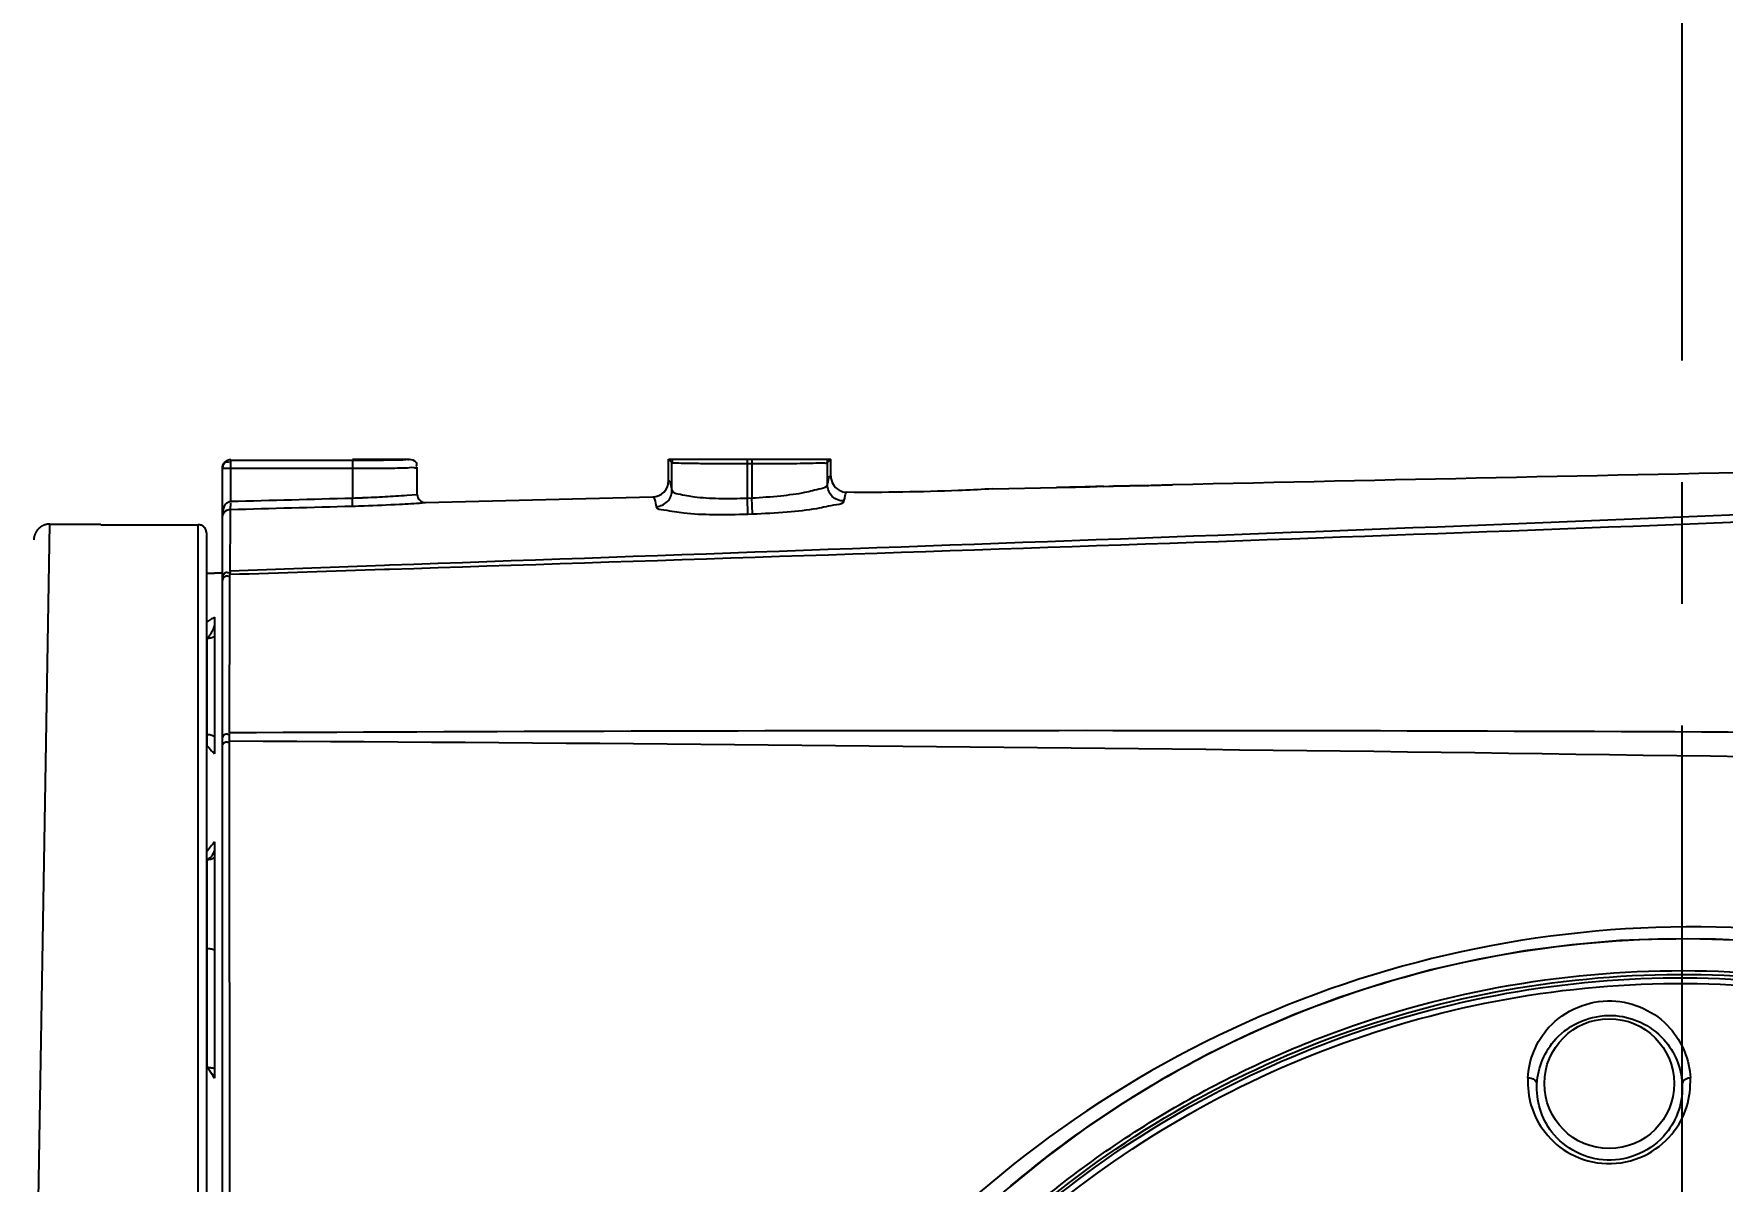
# Model space of a CAD drawing. Header units: millimetres. Extents: x 5828 to 6704, y 123 to 421.
# Drawn here: x 6552.71 to 6557.92, y 367.33 to 370.87 of the extents above; entities that cross this region are included whole.
import ezdxf

# ---------------------------------------------------------------- set-up
doc = ezdxf.new("R2010")
doc.units = ezdxf.units.MM
doc.linetypes.add('CENTER', pattern=[0.6, 0.375, -0.075, 0.075, -0.075])
for name, color, linetype in [('中心线', 7, 'Continuous'), ('外形图', 7, 'Continuous'), ('尺寸标注', 7, 'Continuous'), ('运动范围', 7, 'Continuous')]:
    doc.layers.add(name, color=color, linetype=linetype)
doc.styles.add('微软雅黑', font='msyh.ttc', dxfattribs={"height": 1.5})
doc.dimstyles.new('尺寸标注_1_20比例', dxfattribs={"dimtxt": 1.5, "dimasz": 1.25, "dimexe": 0.5, "dimexo": 0.4, "dimgap": 0.5, "dimtad": 1, "dimdec": 1, "dimlfac": 20, "dimdsep": 46, "dimtxsty": '微软雅黑', "dimcen": 0.09, "dimadec": 0, "dimazin": 0, "dimtp": 0.01, "dimtm": 0.01, "dimtfac": 1, "dimtdec": 1, "dimtofl": 0, "dimtmove": 0, "dimatfit": 3, "dimfxl": 1, "dimtolj": 1, "dimarcsym": 0})

# ---------------------------------------------------------------- blocks, each defined once
blk = doc.blocks.new('*D1144')
at = {"layer": 'Defpoints', "color": 0}
for p in [(6557.7962, 395.6702), (6487.6476, 286.2413), (6537.9972, 286.2413)]:
    blk.add_point(p, dxfattribs=at)
at = {"layer": '尺寸标注', "color": 0, "lineweight": -2}
for p, q in [((6557.3962, 395.6702), (6487.1476, 395.6702)), ((6487.6476, 394.4202), (6487.6476, 287.4913)), ((6537.5972, 286.2413), (6487.1476, 286.2413))]:
    blk.add_line(p, q, dxfattribs=at)
at = {"layer": '尺寸标注', "color": 0}
for points in [[(6487.856, 394.4202), (6487.4393, 394.4202), (6487.6476, 395.6702)], [(6487.4393, 287.4913), (6487.856, 287.4913), (6487.6476, 286.2413)]]:
    blk.add_solid(points, dxfattribs=at)
at = {"layer": '尺寸标注', "color": 0, "insert": (6486.376, 340.9558), "char_height": 1.5, "attachment_point": 5, "rotation": 90, "style": '微软雅黑'}
blk.add_mtext('\\A1;\\A1;{\\fAlibaba PuHuiTi 3.0 55 Regular|b0|i0|c134|p18;2188.6}', dxfattribs=at)

msp = doc.modelspace()

# ---------------------------------------------------------------- linework, layer by layer
at = {"layer": '中心线', "linetype": 'CENTER', "ltscale": 5}
msp.add_line((6557.7962, 330.8596), (6557.7962, 371.8928), dxfattribs=at)
at = {"layer": '外形图', "linetype": 'ByBlock'}
for p, q in [((6553.3212, 369.4253), (6553.3212, 369.5522)), ((6553.3212, 369.5522), (6553.6962, 369.5522)), ((6553.6962, 369.5553), (6553.8712, 369.5553)), ((6553.6962, 369.5522), (6553.6962, 369.4355)), ((6554.6712, 369.4888), (6554.6712, 369.5553)), ((6554.6712, 369.5553), (6555.1712, 369.5553)), ((6554.6712, 369.5553), (6554.6816, 369.5449)), ((6554.9141, 369.4355), (6554.9141, 369.5553)), ((6554.9283, 369.5553), (6554.9283, 369.436)), ((6555.1608, 369.5449), (6555.1712, 369.5553)), ((6555.1712, 369.5032), (6555.1712, 369.5553)), ((6553.2962, 364.3177), (6553.2962, 369.5272)), ((6553.2962, 369.5272), (6553.6962, 369.5272)), ((6553.8962, 369.4464), (6553.8962, 369.5303)), ((6554.6816, 369.4592), (6554.6816, 369.5449)), ((6554.9141, 369.5417), (6554.9283, 369.5417)), ((6555.1608, 369.4763), (6555.1608, 369.5449)), ((6553.8638, 369.444), (6553.8962, 369.4464)), ((6555.222, 369.4531), (6555.2212, 369.4532)), ((6555.6712, 369.4636), (6555.6584, 369.4629)), ((6555.6712, 369.4636), (6555.8676, 369.4681)), ((6555.8676, 369.4681), (6555.8676, 369.4681)), ((6555.8694, 369.4681), (6555.8676, 369.4681)), ((6555.8712, 369.4681), (6555.8694, 369.4681)), ((6555.8785, 369.4681), (6555.8712, 369.4681)), ((6555.8858, 369.4682), (6555.8785, 369.4681)), ((6555.8894, 369.4683), (6555.8858, 369.4682)), ((6555.8894, 369.4686), (6555.8931, 369.4686)), ((6555.8931, 369.4683), (6555.8894, 369.4683)), ((6555.8931, 369.4686), (6555.9004, 369.4687)), ((6555.9077, 369.4686), (6555.8931, 369.4683)), ((6555.9004, 369.4687), (6555.9259, 369.4692)), ((6555.9168, 369.4688), (6555.9077, 369.4686)), ((6555.9259, 369.4689), (6555.9168, 369.4688)), ((6555.9259, 369.4692), (6555.9405, 369.4695)), ((6555.9405, 369.4693), (6555.9259, 369.4689)), ((6555.9405, 369.4695), (6555.9551, 369.4698)), ((6555.9551, 369.4696), (6555.9405, 369.4693)), ((6555.9551, 369.4698), (6555.9696, 369.4702)), ((6555.9642, 369.4698), (6555.9551, 369.4696)), ((6555.9733, 369.4701), (6555.9642, 369.4698)), ((6555.9696, 369.4702), (6555.9806, 369.4705)), ((6555.9879, 369.4705), (6555.9733, 369.4701)), ((6555.9806, 369.4705), (6555.9879, 369.4707)), ((6555.9879, 369.4707), (6555.9915, 369.4709)), ((6555.9915, 369.4706), (6555.9879, 369.4705)), ((6555.9915, 369.4709), (6555.9915, 369.4709)), ((6555.9952, 369.4707), (6555.9915, 369.4706)), ((6556.0025, 369.4709), (6555.9952, 369.4707)), ((6556.0097, 369.4712), (6556.0025, 369.4709)), ((6556.0116, 369.4713), (6556.0097, 369.4712)), ((6556.0134, 369.4714), (6556.0116, 369.4713)), ((6556.0134, 369.4714), (6556.028, 369.4717)), ((6556.0134, 369.4714), (6556.0134, 369.4714)), ((6556.028, 369.4717), (6556.0426, 369.4721)), ((6556.0426, 369.4716), (6556.0426, 369.4721)), ((6556.0535, 369.4718), (6556.0426, 369.4716)), ((6556.0644, 369.4721), (6556.0535, 369.4718)), ((6556.0644, 369.4726), (6556.079, 369.4729)), ((6556.0644, 369.4726), (6556.0644, 369.4721)), ((6556.079, 369.4729), (6556.0936, 369.4732)), ((6556.0936, 369.4727), (6556.0936, 369.4732)), ((6556.1155, 369.4732), (6556.0936, 369.4727)), ((6556.1155, 369.4734), (6556.2248, 369.4759)), ((6556.1592, 369.4742), (6556.1155, 369.4732)), ((6556.2248, 369.4757), (6556.1592, 369.4742)), ((6556.2248, 369.4759), (6556.2248, 369.4757)), ((6553.3202, 369.3495), (6553.3205, 369.3956)), ((6553.3205, 369.3956), (6553.3205, 369.4003)), ((6553.6969, 369.4105), (6553.6962, 369.4355)), ((6553.9116, 369.4207), (6553.9218, 369.4214)), ((6553.9218, 369.4214), (6554.6224, 369.4388)), ((6554.9141, 369.4355), (6554.9283, 369.436)), ((6554.9159, 369.386), (6554.9141, 369.4355)), ((6554.9301, 369.3865), (6554.9283, 369.436)), ((6552.7212, 366.8553), (6552.764, 369.3552)), ((6552.7637, 369.3552), (6552.9212, 369.3552)), ((6552.9212, 369.3552), (6552.9212, 369.3532)), ((6552.9212, 369.3532), (6553.2212, 369.3532)), ((6553.2212, 364.3553), (6553.2212, 369.3532)), ((6553.3201, 369.3271), (6553.3202, 369.3495)), ((6554.9159, 369.386), (6554.9301, 369.3865)), ((6553.2462, 369.3282), (6553.2462, 364.3803)), ((6553.3196, 369.2595), (6553.3201, 369.3271)), ((6553.3193, 369.2104), (6553.3196, 369.2595)), ((6553.2462, 369.2037), (6553.2712, 369.2037)), ((6553.2712, 369.2053), (6553.2712, 369.2037)), ((6553.2712, 369.2053), (6553.2962, 369.2053)), ((6553.3186, 369.1323), (6553.3187, 369.1871)), ((6553.3187, 369.1871), (6553.3187, 369.1993)), ((6553.7951, 369.2275), (6553.3193, 369.2104)), ((6553.8104, 369.228), (6553.7951, 369.2275)), ((6553.8103, 369.2152), (6553.7957, 369.2148)), ((6553.3178, 368.7116), (6553.3186, 369.1323)), ((6553.2712, 369.068), (6553.2712, 368.647)), ((6553.2471, 369.0021), (6553.2471, 368.673)), ((6553.2471, 368.706), (6553.2462, 368.706)), ((6553.3172, 368.6859), (6553.3176, 368.7035)), ((6553.3175, 368.6731), (6553.3175, 368.6859)), ((6553.3184, 366.8553), (6553.3175, 368.6731)), ((6553.3176, 368.7035), (6553.3178, 368.7101)), ((6553.2677, 368.6507), (6553.2712, 368.647)), ((6553.2712, 368.3758), (6553.2712, 367.6467)), ((6553.2462, 368.3209), (6553.2471, 368.3208)), ((6553.2471, 368.3208), (6553.2471, 367.6848)), ((6553.2471, 368.046), (6553.2462, 368.0461)), ((6553.2712, 367.6551), (6553.2706, 367.6554))]:
    msp.add_line(p, q, dxfattribs=at)
for points in [[(6554.6827, 369.5553), (6554.6819, 369.5501), (6554.6816, 369.5449)], [(6555.1597, 369.5553), (6555.1605, 369.5501), (6555.1608, 369.5449)], [(6552.7637, 369.3552), (6552.7626, 369.3552), (6552.7614, 369.3552), (6552.7602, 369.3551), (6552.7591, 369.355), (6552.7579, 369.3549), (6552.7567, 369.3547), (6552.7556, 369.3545), (6552.7544, 369.3543), (6552.7533, 369.3541), (6552.7521, 369.3538), (6552.751, 369.3535), (6552.7499, 369.3532), (6552.7487, 369.3529), (6552.7476, 369.3525), (6552.7465, 369.3521), (6552.7454, 369.3517), (6552.7443, 369.3512), (6552.7433, 369.3507), (6552.7422, 369.3502), (6552.7412, 369.3497), (6552.7401, 369.3492), (6552.7391, 369.3486), (6552.7381, 369.348), (6552.7371, 369.3474), (6552.7361, 369.3467), (6552.7351, 369.3461), (6552.7342, 369.3454), (6552.7333, 369.3447), (6552.7323, 369.344), (6552.7314, 369.3432), (6552.7306, 369.3424), (6552.7297, 369.3416), (6552.7288, 369.3408), (6552.728, 369.34), (6552.7272, 369.3391), (6552.7264, 369.3383), (6552.7257, 369.3374), (6552.7249, 369.3365), (6552.7242, 369.3355), (6552.7235, 369.3346), (6552.7228, 369.3336), (6552.7222, 369.3327), (6552.7215, 369.3317), (6552.7209, 369.3307), (6552.7203, 369.3297), (6552.7198, 369.3286), (6552.7192, 369.3276), (6552.7187, 369.3265), (6552.7182, 369.3255), (6552.7178, 369.3244), (6552.7173, 369.3233), (6552.7169, 369.3222), (6552.7166, 369.3211), (6552.7162, 369.32), (6552.7159, 369.3188), (6552.7156, 369.3177), (6552.7153, 369.3166), (6552.715, 369.3154), (6552.7148, 369.3143), (6552.7146, 369.3131), (6552.7144, 369.312), (6552.7143, 369.3108), (6552.7142, 369.3096), (6552.7141, 369.3085), (6552.714, 369.3073), (6552.714, 369.3061)], [(6553.2712, 368.6474), (6553.2707, 368.6478), (6553.2699, 368.6486), (6553.2691, 368.6493), (6553.2683, 368.6501), (6553.2677, 368.6507)], [(6558.0469, 368.068), (6557.8991, 368.0758), (6557.7513, 368.0769), (6557.6037, 368.0711), (6557.4566, 368.0586), (6557.3103, 368.0393), (6557.165, 368.0132), (6557.021, 367.9806), (6556.8787, 367.9413), (6556.7384, 367.8955), (6556.6003, 367.8432), (6556.4648, 367.7847), (6556.332, 367.72), (6556.2022, 367.6492), (6556.0755, 367.5723), (6555.9522, 367.4895), (6555.8326, 367.4009), (6555.717, 367.3068)], [(6553.2712, 367.6551), (6553.27, 367.6558), (6553.2694, 367.6562), (6553.2687, 367.6566), (6553.2681, 367.657), (6553.2674, 367.6575), (6553.2668, 367.6579), (6553.2661, 367.6584), (6553.2654, 367.659), (6553.2647, 367.6596), (6553.264, 367.6602), (6553.2633, 367.6609), (6553.2626, 367.6616), (6553.2619, 367.6624), (6553.2612, 367.6631), (6553.2605, 367.6639), (6553.2599, 367.6647), (6553.2593, 367.6655), (6553.2588, 367.6664), (6553.2582, 367.6672), (6553.2579, 367.6676)]]:
    msp.add_lwpolyline(points, dxfattribs=at)
msp.add_circle((6557.5712, 367.6303), 0.2, dxfattribs=at)
for centre, radius, start, end in [((6574.6757, -460.983), 830.6641, 90.9972779, 91.2727692), ((6553.6965, 382.3099), 12.7827, 269.99885, 270.19691), ((6553.7176, 378.0895), 8.5623, 270.15222, 270.72977), ((6553.7781, 373.3946), 3.8669, 270.7199, 271.2099), ((6554.8388, 375.927), 6.385, 269.03849, 269.48669), ((6554.8929, 381.472), 11.9302, 269.46559, 269.75038), ((6554.9132, 385.6815), 16.1398, 269.74334, 270.00311), ((6554.9293, 385.6388), 16.0971, 269.99662, 270.263), ((6553.5599, 373.741), 4.3077, 273.1605, 274.0447), ((6553.9212, 369.4464), 0.025, 180, 271.451), ((6554.6212, 369.4887), 0.05, 271.3609, 0.0446), ((6552.8904, 369.4148), 0.4307, 359.7749, 0.7471), ((6553.5774, 373.3795), 3.9458, 271.726, 272.1844), ((6553.5626, 374.4268), 5.0181, 271.5337, 271.9391), ((6553.5711, 373.5357), 4.1021, 272.1879, 273.1624), ((6553.5549, 374.6451), 5.2365, 271.9425, 273.1396), ((6553.5378, 374.9726), 5.5645, 273.1306, 273.8516), ((6553.3173, 369.3774), 0.0211, 158.4072, 163.5326), ((6553.7864, 369.1815), 0.468, 176.8422, 177.8189), ((6553.5546, 369.1941), 0.2359, 176.03, 176.8016), ((6553.2904, 369.1371), 0.1417, 251.8237, 252.2032), ((6550.6224, -117.7911), 486.4845, 88.90028, 89.682617), ((6553.2462, 368.3712), 0.0504, 270.9759, 299.7299)]:
    msp.add_arc(centre, radius, start, end, dxfattribs=at)
msp.add_ellipse((6553.3212, 369.5285), major_axis=(0, -0.025), ratio=0.999848, start_param=9.424778, end_param=10.995574, dxfattribs=at)
for points, knots in [([(6553.2962, 369.5272), (6553.2962, 369.5332), (6553.2967, 369.5464), (6553.3122, 369.5489), (6553.3161, 369.5458)], [0, 0, 0, 0, 0.543022, 1, 1, 1, 1]), ([(6553.6962, 369.5522), (6553.7186, 369.5522), (6553.7597, 369.5525), (6553.8088, 369.5526), (6553.8396, 369.5538), (6553.857, 369.5534), (6553.8641, 369.5555), (6553.8713, 369.5542), (6553.8712, 369.5553)], [0, 0, 0, 0, 0.383101, 0.707811, 0.832124, 0.924332, 0.98095, 1, 1, 1, 1]), ([(6553.8919, 369.5462), (6553.8927, 369.5453), (6553.8939, 369.5433), (6553.8943, 369.541), (6553.8943, 369.5398)], [0, 0, 0, 0, 0.50502, 1, 1, 1, 1]), ([(6555.117, 369.5431), (6555.1277, 369.5433), (6555.1412, 369.546), (6555.1577, 369.5424), (6555.1608, 369.5449)], [0, 0, 0, 0, 0.729204, 1, 1, 1, 1]), ([(6553.8598, 369.5285), (6553.8688, 369.5287), (6553.8765, 369.5326), (6553.8962, 369.5271), (6553.8962, 369.5303)], [0, 0, 0, 0, 0.743315, 1, 1, 1, 1]), ([(6553.8943, 369.5398), (6553.8943, 369.5387), (6553.8939, 369.5363), (6553.8927, 369.5342), (6553.892, 369.5331)], [0, 0, 0, 0, 0.459298, 1, 1, 1, 1]), ([(6554.6816, 369.5449), (6554.6826, 369.5441), (6554.6877, 369.5448), (6554.692, 369.544), (6554.6953, 369.5438)], [0, 0, 0, 0, 0.278154, 1, 1, 1, 1]), ([(6554.6953, 369.5438), (6554.6977, 369.5438), (6554.7098, 369.5434), (6554.7219, 369.5431), (6554.7317, 369.5429)], [0, 0, 0, 0, 0.194647, 1, 1, 1, 1]), ([(6555.0032, 369.5419), (6555.0142, 369.542), (6555.0522, 369.5422), (6555.0901, 369.5426), (6555.117, 369.5431)], [0, 0, 0, 0, 0.290443, 1, 1, 1, 1]), ([(6555.1608, 369.4763), (6555.1616, 369.4802), (6555.164, 369.4882), (6555.1655, 369.503), (6555.1712, 369.5032)], [0, 0, 0, 0, 0.410936, 1, 1, 1, 1]), ([(6560.2312, 369.461), (6559.6947, 369.4347), (6557.5551, 369.3373), (6555.4143, 369.2676), (6553.8103, 369.2152)], [0, 0, 0, 0, 0.250746, 1, 1, 1, 1]), ([(6560.2261, 369.4883), (6559.6902, 369.4607), (6557.5523, 369.3589), (6555.4131, 369.2855), (6553.8104, 369.228)], [0, 0, 0, 0, 0.250682, 1, 1, 1, 1]), ([(6554.6331, 369.4094), (6554.6456, 369.4098), (6554.6713, 369.4208), (6554.6816, 369.4467), (6554.6816, 369.4592)], [0, 0, 0, 0, 0.500835, 1, 1, 1, 1]), ([(6554.6712, 369.4888), (6554.6742, 369.4889), (6554.6784, 369.4749), (6554.6803, 369.4666), (6554.6816, 369.4592)], [0, 0, 0, 0, 0.284274, 1, 1, 1, 1]), ([(6554.6816, 369.4592), (6554.6827, 369.452), (6554.7141, 369.4455), (6554.7563, 369.4371), (6554.8311, 369.4336), (6554.8847, 369.4342), (6554.9141, 369.4355)], [0, 0, 0, 0, 0.091548, 0.308576, 0.626398, 1, 1, 1, 1]), ([(6554.9283, 369.436), (6554.9578, 369.4373), (6555.0116, 369.4416), (6555.0862, 369.4505), (6555.1282, 369.4626), (6555.1596, 369.4691), (6555.1608, 369.4763)], [0, 0, 0, 0, 0.372747, 0.690479, 0.908467, 1, 1, 1, 1]), ([(6555.2122, 369.4265), (6555.1993, 369.4261), (6555.1719, 369.4364), (6555.1608, 369.4633), (6555.1608, 369.4763)], [0, 0, 0, 0, 0.500675, 1, 1, 1, 1]), ([(6555.2122, 369.4265), (6555.2129, 369.4303), (6555.2153, 369.4385), (6555.2164, 369.4521), (6555.222, 369.4531)], [0, 0, 0, 0, 0.402348, 1, 1, 1, 1]), ([(6555.6584, 369.4629), (6555.627, 369.4613), (6555.4817, 369.4545), (6555.3362, 369.452), (6555.222, 369.4531)], [0, 0, 0, 0, 0.21569, 1, 1, 1, 1]), ([(6553.3149, 369.424), (6553.3159, 369.4245), (6553.3179, 369.4251), (6553.3201, 369.4254), (6553.3212, 369.4254)], [0, 0, 0, 0, 0.488968, 1, 1, 1, 1]), ([(6553.315, 369.3997), (6553.3159, 369.3999), (6553.3177, 369.4002), (6553.3196, 369.4003), (6553.3205, 369.4003)], [0, 0, 0, 0, 0.482069, 1, 1, 1, 1]), ([(6553.3205, 369.4003), (6553.3211, 369.4013), (6553.3205, 369.406), (6553.3211, 369.41), (6553.3211, 369.4132)], [0, 0, 0, 0, 0.276804, 1, 1, 1, 1]), ([(6554.6224, 369.4388), (6554.6254, 369.4389), (6554.6298, 369.4251), (6554.6317, 369.4169), (6554.6331, 369.4094)], [0, 0, 0, 0, 0.284717, 1, 1, 1, 1]), ([(6554.6331, 369.4094), (6554.6347, 369.4011), (6554.6739, 369.3971), (6554.7244, 369.3869), (6554.8155, 369.3843), (6554.8803, 369.3847), (6554.9159, 369.386)], [0, 0, 0, 0, 0.089187, 0.307451, 0.626293, 1, 1, 1, 1]), ([(6554.9301, 369.3865), (6554.9658, 369.3878), (6555.0307, 369.3923), (6555.1216, 369.4002), (6555.1716, 369.414), (6555.2107, 369.4182), (6555.2122, 369.4265)], [0, 0, 0, 0, 0.373781, 0.693019, 0.911526, 1, 1, 1, 1]), ([(6553.2462, 369.3282), (6553.2462, 369.3299), (6553.2459, 369.3331), (6553.2444, 369.3379), (6553.2421, 369.3422), (6553.239, 369.346), (6553.2352, 369.3492), (6553.2308, 369.3515), (6553.2261, 369.3529), (6553.2228, 369.3532), (6553.2212, 369.3532)], [0, 0, 0, 0, 0.125003, 0.250001, 0.375, 0.500001, 0.625002, 0.75, 0.874997, 1, 1, 1, 1]), ([(6553.2962, 369.3775), (6553.2962, 369.3784), (6553.2963, 369.3804), (6553.2967, 369.3824), (6553.297, 369.3833)], [0, 0, 0, 0, 0.495358, 1, 1, 1, 1]), ([(6553.3073, 369.1957), (6553.3084, 369.1958), (6553.3111, 369.1955), (6553.3135, 369.1944), (6553.3147, 369.1937)], [0, 0, 0, 0, 0.446357, 1, 1, 1, 1]), ([(6553.3076, 369.2067), (6553.3088, 369.2068), (6553.3114, 369.2064), (6553.3138, 369.2052), (6553.315, 369.2044)], [0, 0, 0, 0, 0.442827, 1, 1, 1, 1]), ([(6553.2712, 369.068), (6553.267, 369.0657), (6553.2586, 369.0609), (6553.2504, 369.0559), (6553.2462, 369.0535)], [0, 0, 0, 0, 0.499453, 1, 1, 1, 1]), ([(6553.2712, 369.0433), (6553.27, 369.0392), (6553.2671, 369.0312), (6553.2614, 369.02), (6553.2548, 369.0101), (6553.2497, 369.0045), (6553.2471, 369.0021)], [0, 0, 0, 0, 0.265521, 0.529435, 0.778184, 1, 1, 1, 1]), ([(6553.2712, 369.0074), (6553.2675, 369.0057), (6553.2595, 369.0031), (6553.2513, 369.0022), (6553.2471, 369.0021)], [0, 0, 0, 0, 0.493658, 1, 1, 1, 1]), ([(6560.3704, 368.6916), (6559.7797, 368.6994), (6557.4289, 368.7225), (6555.078, 368.72), (6553.3178, 368.7116)], [0, 0, 0, 0, 0.251263, 1, 1, 1, 1]), ([(6553.2462, 368.674), (6553.2517, 368.6683), (6553.2587, 368.6604), (6553.2659, 368.6526), (6553.2677, 368.6507)], [0, 0, 0, 0, 0.748753, 1, 1, 1, 1]), ([(6553.2712, 368.6999), (6553.2675, 368.7018), (6553.2596, 368.7048), (6553.2513, 368.7059), (6553.2471, 368.706)], [0, 0, 0, 0, 0.497295, 1, 1, 1, 1]), ([(6553.2962, 368.6941), (6553.2962, 368.6972), (6553.2976, 368.7037), (6553.3035, 368.7082), (6553.3068, 368.7085)], [0, 0, 0, 0, 0.486479, 1, 1, 1, 1]), ([(6553.2962, 368.6727), (6553.2962, 368.6751), (6553.298, 368.6806), (6553.3035, 368.6832), (6553.3064, 368.6835)], [0, 0, 0, 0, 0.44154, 1, 1, 1, 1]), ([(6553.3064, 368.6835), (6553.3076, 368.6836), (6553.3101, 368.6835), (6553.3125, 368.683), (6553.3138, 368.6826)], [0, 0, 0, 0, 0.455853, 1, 1, 1, 1]), ([(6553.3068, 368.7085), (6553.3079, 368.7086), (6553.3105, 368.7085), (6553.3129, 368.7077), (6553.3142, 368.7072)], [0, 0, 0, 0, 0.452298, 1, 1, 1, 1]), ([(6553.2712, 368.3758), (6553.2669, 368.3706), (6553.2586, 368.3598), (6553.2504, 368.3489), (6553.2462, 368.3435)], [0, 0, 0, 0, 0.499061, 1, 1, 1, 1]), ([(6553.2712, 368.3502), (6553.2701, 368.3465), (6553.2679, 368.3411), (6553.2642, 368.3345), (6553.2612, 368.3304), (6553.258, 368.3268), (6553.2545, 368.324), (6553.2509, 368.3219), (6553.2483, 368.3211), (6553.2471, 368.3208)], [0, 0, 0, 0, 0.297966, 0.436227, 0.56596, 0.686728, 0.798653, 0.902537, 1, 1, 1, 1]), ([(6560.3945, 366.8553), (6560.0933, 367.2456), (6559.2988, 367.8966), (6557.805, 368.2258), (6556.3193, 367.8801), (6555.5143, 367.2426), (6555.2081, 366.8553)], [0, 0, 0, 0, 0.250018, 0.49944, 0.74963, 1, 1, 1, 1]), ([(6553.2712, 368.0421), (6553.2674, 368.0434), (6553.2594, 368.0453), (6553.2513, 368.046), (6553.2471, 368.046)], [0, 0, 0, 0, 0.488822, 1, 1, 1, 1]), ([(6554.5904, 364.6885), (6554.5793, 364.8844), (6554.5956, 365.2794), (6554.7261, 365.8568), (6554.9595, 366.4013), (6555.2887, 366.8936), (6555.7022, 367.3176), (6556.1852, 367.6602), (6556.7227, 367.9091), (6557.2966, 368.0554), (6557.8876, 368.0942), (6558.4757, 368.0244), (6559.0413, 367.8487), (6559.5655, 367.5731), (6559.953, 367.2667), (6560.2245, 366.9822), (6560.4074, 366.7506), (6560.5683, 366.5029), (6560.752, 366.1554), (6560.854, 365.8764), (6560.9022, 365.6862)], [0, 0, 0, 0, 0.062474, 0.124992, 0.187471, 0.249965, 0.312459, 0.374952, 0.437444, 0.499935, 0.562426, 0.624918, 0.687411, 0.749903, 0.812399, 0.843674, 0.87494, 0.906218, 0.937526, 1, 1, 1, 1]), ([(6554.685, 364.6228), (6554.6771, 364.7172), (6554.6706, 364.9073), (6554.6901, 365.1919), (6554.7347, 365.4737), (6554.8029, 365.7505), (6554.8958, 366.0198), (6555.0526, 366.366), (6555.3092, 366.7696), (6555.6999, 367.1903), (6556.1601, 367.5344), (6556.6753, 367.7889), (6557.2281, 367.9445), (6557.7999, 367.9961), (6558.3714, 367.9425), (6558.9234, 367.7864), (6559.4376, 367.5336), (6559.8965, 367.1926), (6560.2836, 366.7733), (6560.5864, 366.2909), (6560.7303, 365.9389), (6560.7848, 365.7579)], [0, 0, 0, 0, 0.031192, 0.062464, 0.093753, 0.124984, 0.156175, 0.187381, 0.249905, 0.312615, 0.375336, 0.43801, 0.500658, 0.563289, 0.625908, 0.688516, 0.751065, 0.813452, 0.875625, 0.937779, 1, 1, 1, 1]), ([(6555.9624, 356.048), (6555.9181, 356.7966), (6555.8118, 357.9174), (6555.6096, 359.4037), (6555.4349, 360.5153), (6555.2417, 361.6239), (6555.0703, 362.5458), (6554.929, 363.2827), (6554.8403, 363.7431), (6554.7684, 364.1116), (6554.7159, 364.3887), (6554.6847, 364.67), (6554.681, 365.0473), (6554.7387, 365.5175), (6554.9093, 366.0594), (6555.1753, 366.5617), (6555.6434, 367.1547), (6556.4194, 367.7221), (6557.3472, 367.9749), (6558.1035, 367.969), (6558.8463, 367.8273), (6559.7083, 367.3995), (6560.4871, 366.5539), (6560.7736, 365.8387), (6560.8468, 365.4708)], [0, 0, 0, 0, 0.124792, 0.187203, 0.249618, 0.312039, 0.374464, 0.405678, 0.436894, 0.452504, 0.468149, 0.483833, 0.499525, 0.530866, 0.562212, 0.593557, 0.624907, 0.687364, 0.749846, 0.781227, 0.812611, 0.875106, 0.937561, 1, 1, 1, 1]), ([(6555.9633, 356.2149), (6555.9164, 356.9525), (6555.8069, 358.0566), (6555.6044, 359.5208), (6555.4301, 360.6158), (6555.2397, 361.7081), (6555.0676, 362.6158), (6554.9323, 363.3426), (6554.8249, 363.8863), (6554.7102, 364.4293), (6554.6804, 364.9859), (6554.7543, 365.5385), (6554.9799, 366.244), (6555.4956, 367.0328), (6556.4033, 367.7003), (6557.3099, 367.9574), (6558.0507, 367.9624), (6558.7808, 367.8362), (6559.6335, 367.4369), (6560.2916, 366.7625), (6560.6483, 366.1137), (6560.7692, 365.7619), (6560.8114, 365.5821)], [0, 0, 0, 0, 0.125159, 0.187747, 0.250335, 0.312923, 0.375511, 0.406802, 0.438102, 0.469394, 0.50069, 0.531981, 0.563267, 0.625585, 0.687907, 0.750225, 0.78151, 0.812795, 0.875116, 0.937434, 0.968715, 1, 1, 1, 1]), ([(6555.98, 356.2159), (6555.9324, 356.9498), (6555.8243, 358.0485), (6555.6242, 359.5059), (6555.4521, 360.596), (6555.2625, 361.6832), (6555.0941, 362.5874), (6554.9557, 363.3101), (6554.8688, 363.7617), (6554.7982, 364.1231), (6554.7461, 364.395), (6554.716, 364.6713), (6554.7124, 365.0417), (6554.768, 365.5034), (6554.9878, 366.2114), (6555.4969, 367.006), (6556.4024, 367.6805), (6557.3104, 367.9405), (6558.0529, 367.9447), (6558.7837, 367.816), (6559.636, 367.4101), (6560.4162, 366.5961), (6560.7142, 365.902), (6560.796, 365.5431)], [0, 0, 0, 0, 0.124757, 0.187152, 0.249555, 0.311958, 0.374375, 0.405585, 0.436791, 0.452386, 0.46806, 0.483749, 0.499459, 0.530817, 0.562181, 0.624674, 0.687214, 0.749761, 0.781163, 0.81256, 0.875074, 0.937549, 1, 1, 1, 1]), ([(6557.3202, 367.6479), (6557.3232, 367.7042), (6557.375, 367.8322), (6557.576, 367.9167), (6557.7694, 367.826), (6557.8185, 367.7031), (6557.8215, 367.6477)], [0, 0, 0, 0, 0.227459, 0.509973, 0.77612, 1, 1, 1, 1]), ([(6557.3482, 367.6303), (6557.3511, 367.6802), (6557.3982, 367.7936), (6557.5769, 367.868), (6557.7489, 367.7881), (6557.7934, 367.6794), (6557.7962, 367.6303)], [0, 0, 0, 0, 0.226798, 0.51036, 0.776787, 1, 1, 1, 1]), ([(6553.2462, 367.6862), (6553.2492, 367.6816), (6553.2531, 367.6754), (6553.257, 367.6692), (6553.2579, 367.6676)], [0, 0, 0, 0, 0.749902, 1, 1, 1, 1]), ([(6553.2712, 367.6765), (6553.2679, 367.6773), (6553.2611, 367.6785), (6553.2542, 367.6791), (6553.2507, 367.6792)], [0, 0, 0, 0, 0.485872, 1, 1, 1, 1]), ([(6553.2579, 367.6676), (6553.259, 367.6659), (6553.2634, 367.6588), (6553.2678, 367.6519), (6553.2712, 367.6467)], [0, 0, 0, 0, 0.249629, 1, 1, 1, 1]), ([(6557.3202, 367.6479), (6557.32, 367.6191), (6557.3254, 367.5586), (6557.3705, 367.4735), (6557.4514, 367.4048), (6557.5637, 367.3744), (6557.6797, 367.3987), (6557.7671, 367.4674), (6557.8156, 367.5555), (6557.8221, 367.6182), (6557.8215, 367.6476)], [0, 0, 0, 0, 0.106883, 0.221032, 0.348167, 0.490455, 0.636884, 0.771157, 0.890542, 1, 1, 1, 1]), ([(6557.3202, 367.6479), (6557.3235, 367.6481), (6557.3347, 367.6474), (6557.3478, 367.6385), (6557.3482, 367.6303)], [0, 0, 0, 0, 0.286545, 1, 1, 1, 1]), ([(6557.7962, 367.6303), (6557.7993, 367.5764), (6557.7592, 367.449), (6557.5661, 367.3619), (6557.3818, 367.4563), (6557.3452, 367.5783), (6557.3482, 367.6303)], [0, 0, 0, 0, 0.2287, 0.50996, 0.779483, 1, 1, 1, 1]), ([(6557.8215, 367.6477), (6557.819, 367.6477), (6557.8088, 367.6467), (6557.7967, 367.6384), (6557.7962, 367.6303)], [0, 0, 0, 0, 0.23103, 1, 1, 1, 1])]:
    msp.add_open_spline(points, degree=3, knots=knots, dxfattribs=at)
for points in [[(6553.8712, 369.5553), (6553.8787, 369.5553), (6553.8873, 369.5522), (6553.8919, 369.5462)], [(6555.1712, 369.5032), (6555.1712, 369.4944), (6555.1737, 369.4854), (6555.1781, 369.4778)], [(6555.1781, 369.4778), (6555.1865, 369.4635), (6555.2047, 369.4532), (6555.2212, 369.4532)], [(6553.2962, 369.3775), (6553.2962, 369.3942), (6553.2996, 369.4173), (6553.3149, 369.424)], [(6553.2976, 369.3851), (6553.3004, 369.3922), (6553.3076, 369.3982), (6553.315, 369.3997)], [(6553.3205, 369.4003), (6553.446, 369.4037), (6553.5714, 369.4071), (6553.6969, 369.4105)], [(6553.3212, 369.4253), (6553.4462, 369.4287), (6553.5712, 369.4321), (6553.6962, 369.4355)], [(6553.2962, 369.1867), (6553.2962, 369.1944), (6553.3, 369.2061), (6553.3076, 369.2067)], [(6553.2962, 369.1774), (6553.2962, 369.1845), (6553.3002, 369.1951), (6553.3073, 369.1957)], [(6553.7957, 369.2148), (6553.6367, 369.2096), (6553.4777, 369.2044), (6553.3187, 369.1993)]]:
    msp.add_open_spline(points, degree=3, dxfattribs=at)
at = {"layer": '运动范围'}
msp.add_arc((6557.7962, 336.8553), 58.815, 350, 225, dxfattribs=at)

# ---------------------------------------------------------------- dimensions: what is measured, and where the dimension line sits
at = {"layer": '尺寸标注'}
dim = msp.add_linear_dim(base=(6487.6476, 286.2413), p1=(6557.7962, 395.6702), p2=(6537.9972, 286.2413), angle=90, text='\\A1;{\\fAlibaba PuHuiTi 3.0 55 Regular|b0|i0|c134|p18;2188.6}', dimstyle='尺寸标注_1_20比例', dxfattribs=at)
dim.commit()
dim.dimension.update_dxf_attribs({"geometry": '*D1144', "text_midpoint": (6487.6476, 340.9558), "dimtype": 160})

doc.saveas('drawing.dxf')
